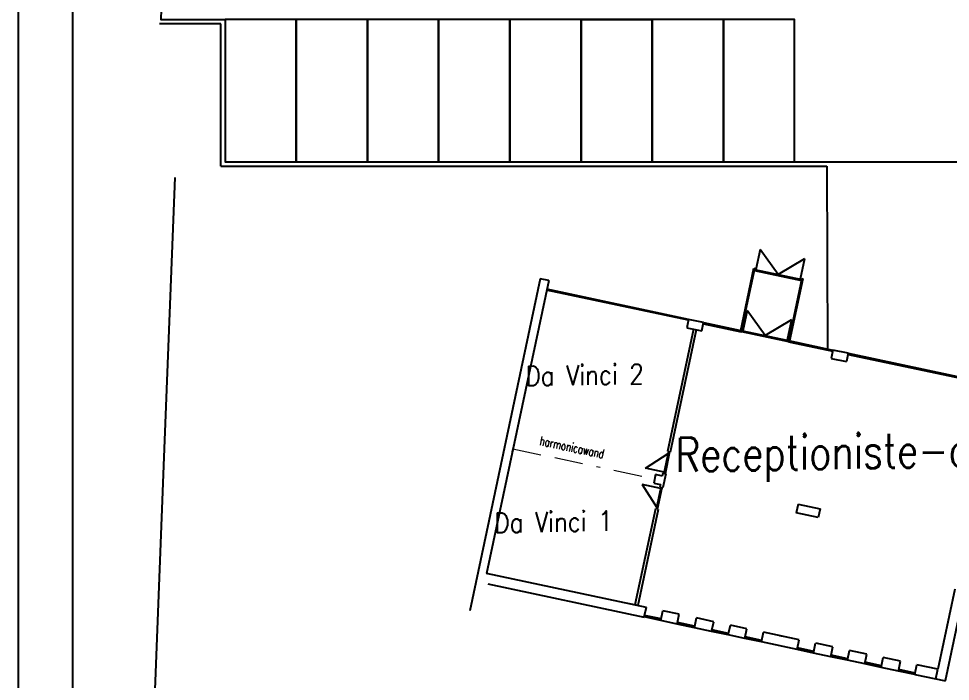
# Model space of a CAD drawing. Header units: millimetres. Extents: x 3476 to 38328, y 1439 to 26921.
# Drawn here: x 3476 to 6747, y 8330 to 10658 of the extents above; entities that cross this region are included whole.
import ezdxf

# ---------------------------------------------------------------- set-up
doc = ezdxf.new("R2010")
doc.units = ezdxf.units.MM
doc.header["$LTSCALE"] = 100
doc.header["$MEASUREMENT"] = 0
doc.linetypes.add('LIJNTYPE_B4', pattern=[3.625, 1, -0.5, 1, -0.5, 0.125, -0.5])
doc.layers.get('0').update_dxf_attribs({"linetype": 'CONTINUOUS'})
for name, color, linetype in [('--W-BORDUUR', 1, 'CONTINUOUS'), ('--W-KINKERS-BESTAAND-Z', 7, 'CONTINUOUS'), ('--W-PARKEERVAK', 2, 'CONTINUOUS'), ('B-01', 7, 'CONTINUOUS'), ('DEUR', 4, 'CONTINUOUS'), ('MUUR', 7, 'CONTINUOUS'), ('TEKST', 4, 'CONTINUOUS'), ('VARIOUS', 114, 'CONTINUOUS')]:
    doc.layers.add(name, color=color, linetype=linetype)
doc.styles.add('ROMANS', font='romans', dxfattribs={"width": 0.7})
doc.styles.get("Standard").update_dxf_attribs({"font": 'romans.shx', "width": 0.7, "height": 62.5})

msp = doc.modelspace()

# ---------------------------------------------------------------- linework, layer by layer
at = {"layer": '--W-BORDUUR'}
for p, q in [((4185.75, 10639.6), (3971.22, 10639.6)), ((4185.75, 10139.6), (4185.75, 10639.6)), ((4185.75, 10139.6), (6314.19, 10139.6)), ((6314.19, 10139.6), (6315.91, 9497.86))]:
    msp.add_line(p, q, dxfattribs=at)
at = {"layer": '--W-KINKERS-BESTAAND-Z'}
msp.add_lwpolyline([(4001.3, 11262.4), (3979.24, 10761.52), (3975.01, 10654.6), (4200.75, 10654.6), (4200.75, 10154.6), (6821.65, 10154.6), (6776.87, 16949.91), (6052.05, 16958.41), (6044.02, 18165.54), (4737.66, 18158.51), (4737.06, 18261.68), (4550.96, 18261.42), (4320.56, 15769.57), (4285.03, 15266.81), (4208.31, 14266.71), (4170.23, 13764.08), (4091.66, 12764.61), (4061.92, 12262.82)], close=True, dxfattribs=at)
at = {"layer": '--W-PARKEERVAK'}
msp.add_line((5450.75, 10654.6), (5700.75, 10654.6), dxfattribs=at)
for points in [[(4200.75, 10154.6), (4450.75, 10154.6), (4450.75, 10654.6), (4200.75, 10654.6)], [(4450.75, 10154.6), (4700.75, 10154.6), (4700.75, 10654.6), (4450.75, 10654.6)], [(4700.75, 10154.6), (4950.75, 10154.6), (4950.75, 10654.6), (4700.75, 10654.6)], [(4950.75, 10154.6), (5200.75, 10154.6), (5200.75, 10654.6), (4950.75, 10654.6)], [(5200.75, 10154.6), (5450.75, 10154.6), (5450.75, 10654.6), (5200.75, 10654.6)], [(5450.75, 10154.6), (5700.75, 10154.6), (5700.75, 10654.6), (5450.75, 10654.6)], [(5700.75, 10154.6), (5950.75, 10154.6), (5950.75, 10654.6), (5700.75, 10654.6)], [(5950.75, 10154.6), (6200.75, 10154.6), (6200.75, 10654.6), (5950.75, 10654.6)]]:
    msp.add_lwpolyline(points, close=True, dxfattribs=at)
for p, q in [((3476.1, 1439.25), (3476.1, 26921.42)), ((3666.42, 1671.75), (3666.42, 26741))]:
    msp.add_line(p, q)
at = {"layer": 'B-01'}
msp.add_lwpolyline([(4024.07, 10100.07), (3985.51, 9117.31), (3947.5, 8118.68), (6569.33, 7552.77)], dxfattribs=at)
at = {"layer": 'DEUR', "color": 7}
for p, q in [((6079.59, 9847.3), (6064.48, 9776.31)), ((6142.76, 9759.65), (6079.59, 9847.3)), ((6235.4, 9814.14), (6142.76, 9759.65)), ((6235.4, 9814.14), (6220.28, 9743.14)), ((6033.89, 9632.55), (6018.78, 9561.56)), ((6097.05, 9544.89), (6033.89, 9632.55)), ((6189.69, 9599.39), (6097.05, 9544.89)), ((6189.69, 9599.39), (6174.58, 9528.39)), ((5677.38, 9078.76), (5756.75, 9130.87)), ((5761.75, 9136.26), (5745.62, 9059.39)), ((5742.81, 9064.66), (5677.38, 9078.76)), ((5730.75, 9007.63), (5665.22, 9021.22)), ((5665.22, 9021.22), (5716.7, 8941.44)), ((5715.35, 8935.29), (5731.72, 9012.18)), ((5719.09, 8934.5), (5735.45, 9011.31))]:
    msp.add_line(p, q, dxfattribs=at)
at = {"layer": 'MUUR', "color": 7}
for p, q in [((6011.37, 9562.68), (6057.8, 9780.8)), ((6013.48, 9558.15), (6060.74, 9780.17)), ((6057.8, 9780.8), (6060.74, 9780.17)), ((6059.28, 9773.33), (6224.58, 9738.14)), ((6060.11, 9777.24), (6225.41, 9742.05)), ((5307.78, 9744.46), (5060.34, 8578.57)), ((5337.12, 9738.21), (5118.76, 8709.29)), ((5337.12, 9738.21), (5307.78, 9744.46)), ((6226.03, 9744.99), (6178.77, 9522.96)), ((6228.97, 9744.36), (6182.54, 9526.25)), ((6226.03, 9744.99), (6228.97, 9744.36)), ((5827.83, 9598.57), (5329.92, 9704.24)), ((5828.45, 9601.51), (5330.54, 9707.18)), ((5828.45, 9601.51), (5822.22, 9572.16)), ((5881.27, 9590.3), (5828.45, 9601.51)), ((5875.04, 9560.95), (5881.27, 9590.3)), ((5880.44, 9586.38), (6013.48, 9558.15)), ((5881.27, 9590.3), (6011.37, 9562.68)), ((5845.7, 9567.18), (5754.45, 9137.25)), ((5855.48, 9565.1), (5764.24, 9135.18)), ((5822.22, 9572.16), (5875.04, 9560.95)), ((6011.37, 9562.68), (6179.6, 9526.87)), ((6013.68, 9559.12), (6178.98, 9523.94)), ((6178.77, 9522.96), (6334.29, 9489.86)), ((6179.6, 9526.87), (6335.12, 9493.77)), ((6335.16, 9493.97), (6328.93, 9464.62)), ((6388.96, 9482.55), (6335.16, 9493.97)), ((6328.93, 9464.62), (6382.74, 9453.2)), ((6388.96, 9482.55), (6382.74, 9453.2)), ((6388.13, 9478.63), (6881.07, 9374.02)), ((6388.96, 9482.55), (6881.9, 9377.93)), ((5214.25, 9159.27), (5209.06, 9134.81)), ((5758, 9137.05), (5741.85, 9060.1)), ((5754.45, 9137.25), (5764.24, 9135.18)), ((5712.57, 9056.21), (5706.31, 9026.87)), ((5736.19, 9051.2), (5712.57, 9056.21)), ((5738.26, 9060.95), (5736.18, 9051.17)), ((5748.04, 9058.88), (5737.84, 9010.81)), ((5738.26, 9060.95), (5747.95, 9058.9)), ((5706.31, 9026.87), (5729.96, 9021.85)), ((5729.96, 9021.85), (5727.88, 9012.04)), ((5727.88, 9012.04), (5737.55, 9009.99)), ((5737.55, 9009.99), (5737.66, 9009.97)), ((5711.69, 8935.74), (5640.14, 8598.64)), ((5721.5, 8933.83), (5649.92, 8596.56)), ((6213.01, 8952.53), (6206.58, 8922.2)), ((6213.01, 8952.53), (6290.29, 8936.13)), ((6290.29, 8936.13), (6283.86, 8905.8)), ((6290.29, 8936.13), (6283.86, 8905.8)), ((6283.86, 8905.8), (6206.58, 8922.2)), ((5123.65, 8708.25), (5118.76, 8709.29)), ((5680.03, 8590.27), (5118.78, 8709.4)), ((5122.93, 8672.74), (5672.76, 8556.05)), ((6763.07, 8654.38), (6703.4, 8373.09)), ((6796.33, 8647.32), (6729.4, 8331.8)), ((5645.47, 8597.62), (5621.01, 8602.81)), ((5672.86, 8556.5), (5680.12, 8590.73)), ((5730.88, 8543.7), (5738.14, 8577.93)), ((5795.56, 8565.77), (5738.46, 8577.87)), ((5730.98, 8544.16), (5672.86, 8556.5)), ((5731.99, 8549.39), (5673.91, 8562.07)), ((5788.29, 8531.53), (5730.88, 8543.7)), ((5788.29, 8531.53), (5795.56, 8565.77)), ((5848.61, 8518.69), (5855.88, 8552.93)), ((5916.55, 8539.82), (5856.2, 8552.86)), ((5909.29, 8505.58), (5916.55, 8539.82)), ((5848.61, 8518.69), (5788.29, 8531.53)), ((5849.62, 8523.92), (5789.34, 8537.1)), ((5909.29, 8505.58), (5848.61, 8518.69)), ((5968.91, 8498.73), (5910.34, 8511.16)), ((5967.9, 8493.5), (5975.17, 8527.73)), ((6033.09, 8515.36), (5975.49, 8527.66)), ((6025.83, 8481.12), (6033.09, 8515.36)), ((5967.9, 8493.5), (5909.29, 8505.58)), ((6025.83, 8481.12), (5967.9, 8493.5)), ((6083.94, 8468.78), (6025.83, 8481.12)), ((6084.95, 8474.01), (6026.88, 8486.69)), ((6083.94, 8468.78), (6091.21, 8503.02)), ((6216.42, 8476.45), (6091.21, 8503.02)), ((6173.7, 8485.51), (6149.25, 8490.7)), ((6209.16, 8442.21), (6216.42, 8476.45)), ((6209.16, 8442.21), (6083.94, 8468.78)), ((6267.28, 8429.88), (6209.16, 8442.21)), ((6268.28, 8435.11), (6210.21, 8447.78)), ((6267.28, 8429.88), (6274.54, 8464.11)), ((6335.19, 8451.24), (6274.86, 8464.04)), ((6327.92, 8417), (6335.19, 8451.24)), ((6327.92, 8417), (6267.28, 8429.88)), ((6386.04, 8404.67), (6327.92, 8417)), ((6387.05, 8409.9), (6328.97, 8422.58)), ((6386.04, 8404.67), (6393.31, 8438.91)), ((6453.96, 8426.03), (6393.63, 8438.84)), ((6446.69, 8391.8), (6453.96, 8426.03)), ((6504.41, 8379.55), (6511.67, 8413.79)), ((6572.32, 8400.91), (6511.99, 8413.72)), ((6446.69, 8391.8), (6386.04, 8404.67)), ((6504.81, 8379.46), (6446.69, 8391.8)), ((6505.82, 8384.69), (6447.74, 8397.37)), ((6565.06, 8366.68), (6504.41, 8379.55)), ((6565.06, 8366.68), (6572.32, 8400.91)), ((6622.77, 8354.43), (6630.04, 8388.67)), ((6703.4, 8373.09), (6630.04, 8388.67)), ((6623.18, 8354.34), (6565.06, 8366.68)), ((6624.18, 8359.57), (6566.11, 8372.25)), ((6623.18, 8354.34), (6729.86, 8331.7)), ((6696.14, 8338.86), (6703.4, 8373.09))]:
    msp.add_line(p, q, dxfattribs=at)
at = {"layer": 'VARIOUS', "color": 7, "linetype": 'LIJNTYPE_B4', "lineweight": 0}
msp.add_line((5211.68, 9147.15), (5709.44, 9041.51), dxfattribs=at)

# ---------------------------------------------------------------- texts
at = {"layer": 'MUUR', "color": 7, "insert": (5303.21, 9160.46), "char_height": 31.5, "width": 562.5, "attachment_point": 7, "rotation": 348.01782}
msp.add_mtext('\\Ftxt.shx|b0;harmonicawand', dxfattribs=at)
at = {"layer": 'TEKST', "color": 7, "style": 'ROMANS', "oblique": 1.05}
for s, height, width, p in [('Da Vinci 2', 70, 0.85, (5255.68, 9367.38)), ('Receptioniste-ontvangst', 120, 0.8, (5782.88, 9065.66)), ('Da Vinci 1', 70, 0.85, (5146.24, 8851.71))]:
    msp.add_text(s, height=height, rotation=1.05, dxfattribs=dict(at, width=width)).set_placement(p)

doc.saveas('drawing.dxf')
